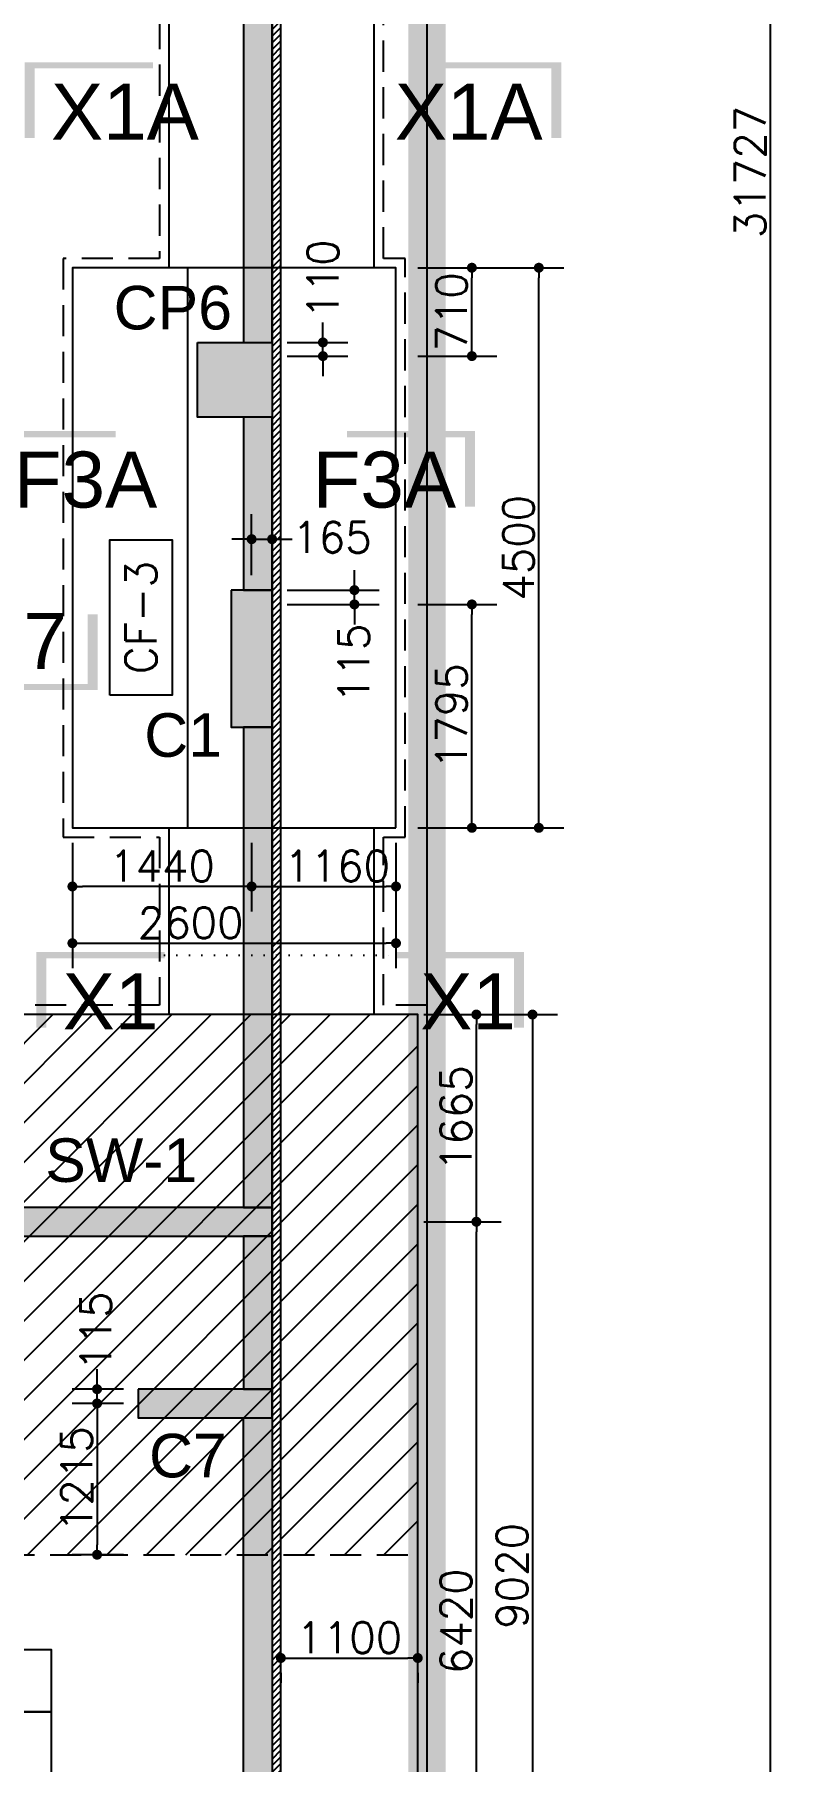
# Model space of a CAD drawing. Extents: x -200722 to 834823, y -494970 to 88783.
# Drawn here: x 466308 to 472422, y -4489 to 9386 of the extents above; entities that cross this region are included whole.
import ezdxf
from ezdxf.enums import TextEntityAlignment as Align

# ---------------------------------------------------------------- set-up
doc = ezdxf.new("R2010")
doc.units = 0
doc.header["$LTSCALE"] = 100
doc.header["$MEASUREMENT"] = 0
doc.header["$PDMODE"] = 34
doc.linetypes.add('DOT', pattern=[0.25, 0, -0.25])
doc.linetypes.add('HIDDEN', pattern=[0.375, 0.25, -0.125])
doc.layers.get('0').update_dxf_attribs({"linetype": 'CONTINUOUS'})
doc.layers.get('DEFPOINTS').update_dxf_attribs({"linetype": 'CONTINUOUS'})
for name, color, linetype in [('BEAM', 4, 'CONTINUOUS'), ('COL', 150, 'CONTINUOUS'), ('COL. SHED. STEEL.', 6, 'CONTINUOUS'), ('COL_H', 235, 'CONTINUOUS'), ('DIM', 3, 'CONTINUOUS'), ('F_EXEC', 3, 'HIDDEN'), ('F_FTG1', 11, 'CONTINUOUS'), ('RCCWALL', 6, 'CONTINUOUS'), ('TEXT', 2, 'CONTINUOUS')]:
    doc.layers.add(name, color=color, linetype=linetype)
doc.layers.add('HATCH', color=252, linetype='CONTINUOUS', lineweight=30)
doc.styles.add('AR', font='arial.ttf')
doc.styles.add('ROMANS', font='romans.shx')
doc.styles.get("Standard").update_dxf_attribs({"font": 'simplex.shx'})
doc.styles.add('TIMES-N', font='arial.ttf')
doc.dimstyles.new('STANDARD$0', dxfattribs={"dimtxt": 2.5, "dimasz": 2.5, "dimexe": 2, "dimexo": 0.7, "dimgap": 0.9, "dimtad": 1, "dimdec": 0, "dimdsep": 46, "dimtxsty": 'ROMANS', "dimcen": 0.09, "dimclrd": 4, "dimclre": 4, "dimclrt": 3, "dimadec": 0, "dimazin": 0, "dimtfac": 1, "dimtdec": 0, "dimtmove": 0, "dimatfit": 3, "dimfxl": 1, "dimtolj": 1, "dimtzin": 0, "dimarcsym": 0})

# ---------------------------------------------------------------- blocks, each defined once
blk = doc.blocks.new('DOT')
at = {"color": 0, "linetype": 'ByBlock'}
blk.add_line((-0.5, 0), (-1, 0), dxfattribs=at)
at = {"color": 0, "linetype": 'ByBlock', "const_width": 0.5}
blk.add_lwpolyline([(-0.25, 0, 1), (0.25, 0, 1)], format="xyb", close=True, dxfattribs=at)
blk = doc.blocks.new('*D2197')
at = {"layer": 'BEAM', "color": 0, "lineweight": -2, "transparency": 16777216}
for p, q in [((469437, 1512), (470058, 1512)), ((469858, -73), (469858, 1432)), ((469437, -153), (470058, -153))]:
    blk.add_line(p, q, dxfattribs=at)
at = {"layer": 'DEFPOINTS', "color": 0, "lineweight": -3, "ltscale": 0.4, "transparency": 16777216}
for p in [(469317, 1512), (469858, 1512), (469317, -153)]:
    blk.add_point(p, dxfattribs=at)
at = {"layer": 'BEAM', "color": 0, "lineweight": -2, "ltscale": 0.4, "transparency": 16777216, "xscale": 80, "yscale": 80, "zscale": 80}
for p, rotation in [((469858, 1512), 90), ((469858, -153), 270)]:
    blk.add_blockref('DOT', p, dxfattribs=dict(at, rotation=rotation))
at = {"layer": 'BEAM', "color": 0, "ltscale": 0.4, "transparency": 16777216, "insert": (469694, 679), "char_height": 248, "attachment_point": 5, "rotation": 90}
blk.add_mtext('\\A1;1665', dxfattribs=at)
blk = doc.blocks.new('_DOT')
at = {"color": 0, "linetype": 'ByBlock'}
blk.add_line((-0.5, 0), (-1, 0), dxfattribs=at)
at = {"color": 0, "linetype": 'ByBlock', "const_width": 0.5}
blk.add_lwpolyline([(-0.25, 0, 1), (0.25, 0, 1)], format="xyb", close=True, dxfattribs=at)
blk = doc.blocks.new('*D2198')
at = {"layer": 'BEAM', "color": 0, "lineweight": -2, "transparency": 16777216}
for p, q in [((469437, 1512), (470509, 1512)), ((470309, 1432), (470309, -7428)), ((469437, -7508), (470509, -7508))]:
    blk.add_line(p, q, dxfattribs=at)
at = {"layer": 'DEFPOINTS', "color": 0, "lineweight": -3, "ltscale": 0.4, "transparency": 16777216}
for p in [(469317, 1512), (469317, -7508), (470309, -7508)]:
    blk.add_point(p, dxfattribs=at)
at = {"layer": 'BEAM', "color": 0, "lineweight": -2, "ltscale": 0.4, "transparency": 16777216, "xscale": 80, "yscale": 80, "zscale": 80}
for p, rotation in [((470309, 1512), 90), ((470309, -7508), 270)]:
    blk.add_blockref('DOT', p, dxfattribs=dict(at, rotation=rotation))
at = {"layer": 'BEAM', "color": 0, "ltscale": 0.4, "transparency": 16777216, "insert": (470145, -2998), "char_height": 248, "attachment_point": 5, "rotation": 90}
blk.add_mtext('\\A1;9020', dxfattribs=at)
blk = doc.blocks.new('*D2205')
at = {"layer": 'BEAM', "color": 0, "lineweight": -2, "transparency": 16777216}
for p, q in [((468367, -3658), (469307, -3658)), ((468287, -3778), (468287, -3858)), ((469387, -3778), (469387, -3858))]:
    blk.add_line(p, q, dxfattribs=at)
at = {"layer": 'DEFPOINTS', "color": 0, "lineweight": -3, "ltscale": 0.4, "transparency": 16777216}
for p in [(468287, -3658), (469387, -3658), (469387, -3658)]:
    blk.add_point(p, dxfattribs=at)
at = {"layer": 'BEAM', "color": 0, "lineweight": -2, "ltscale": 0.4, "transparency": 16777216, "xscale": 80, "yscale": 80, "zscale": 80, "rotation": 180}
blk.add_blockref('DOT', (468287, -3658), dxfattribs=at)
at = {"layer": 'BEAM', "color": 0, "lineweight": -2, "ltscale": 0.4, "transparency": 16777216, "xscale": 80, "yscale": 80, "zscale": 80}
blk.add_blockref('DOT', (469387, -3658), dxfattribs=at)
at = {"layer": 'BEAM', "color": 0, "ltscale": 0.4, "transparency": 16777216, "insert": (468837, -3494), "char_height": 248, "attachment_point": 5}
blk.add_mtext('\\A1;1100', dxfattribs=at)
blk = doc.blocks.new('*D2210')
at = {"layer": 'BEAM', "color": 0, "lineweight": -2, "transparency": 16777216}
for p, q in [((466810, -1418), (466810, -1338)), ((467022, -1498), (466610, -1498)), ((466810, -1613), (466810, -1498)), ((467022, -1613), (466610, -1613)), ((466810, -1693), (466810, -1773))]:
    blk.add_line(p, q, dxfattribs=at)
at = {"layer": 'DEFPOINTS', "color": 0, "lineweight": -3, "ltscale": 0.4, "transparency": 16777216}
for p in [(466810, -1498), (467142, -1498), (467142, -1613)]:
    blk.add_point(p, dxfattribs=at)
at = {"layer": 'BEAM', "color": 0, "lineweight": -2, "ltscale": 0.4, "transparency": 16777216, "xscale": 80, "yscale": 80, "zscale": 80}
for p, rotation in [((466810, -1498), 270), ((466810, -1613), 90)]:
    blk.add_blockref('DOT', p, dxfattribs=dict(at, rotation=rotation))
at = {"layer": 'BEAM', "color": 0, "ltscale": 0.4, "transparency": 16777216, "insert": (466800, -1032), "char_height": 248, "attachment_point": 5, "rotation": 90}
blk.add_mtext('\\A1;115', dxfattribs=at)
blk = doc.blocks.new('*D2229')
at = {"layer": 'BEAM', "color": 0, "lineweight": -2, "transparency": 16777216}
for p, q in [((467022, -1613), (466610, -1613)), ((466810, -1693), (466810, -2748)), ((467022, -2828), (466610, -2828))]:
    blk.add_line(p, q, dxfattribs=at)
at = {"layer": 'DEFPOINTS', "color": 0, "lineweight": -3, "ltscale": 0.4, "transparency": 16777216}
for p in [(467142, -1613), (466810, -2828), (467142, -2828)]:
    blk.add_point(p, dxfattribs=at)
at = {"layer": 'BEAM', "color": 0, "lineweight": -2, "ltscale": 0.4, "transparency": 16777216, "xscale": 80, "yscale": 80, "zscale": 80}
for p, rotation in [((466810, -1613), 90), ((466810, -2828), 270)]:
    blk.add_blockref('DOT', p, dxfattribs=dict(at, rotation=rotation))
at = {"layer": 'BEAM', "color": 0, "ltscale": 0.4, "transparency": 16777216, "insert": (466646, -2221), "char_height": 248, "attachment_point": 5, "rotation": 90}
blk.add_mtext('\\A1;1215', dxfattribs=at)
blk = doc.blocks.new('*D2486')
at = {"layer": 'BEAM', "color": 0, "lineweight": -2, "transparency": 16777216}
for p, q in [((469437, -153), (470058, -153)), ((469858, -6493), (469858, -233)), ((469437, -6573), (470058, -6573))]:
    blk.add_line(p, q, dxfattribs=at)
at = {"layer": 'DEFPOINTS', "color": 0, "lineweight": -3, "ltscale": 0.4, "transparency": 16777216}
for p in [(469317, -153), (469858, -153), (469317, -6573)]:
    blk.add_point(p, dxfattribs=at)
at = {"layer": 'BEAM', "color": 0, "lineweight": -2, "ltscale": 0.4, "transparency": 16777216, "xscale": 80, "yscale": 80, "zscale": 80}
for p, rotation in [((469858, -153), 90), ((469858, -6573), 270)]:
    blk.add_blockref('DOT', p, dxfattribs=dict(at, rotation=rotation))
at = {"layer": 'BEAM', "color": 0, "ltscale": 0.4, "transparency": 16777216, "insert": (469694, -3363), "char_height": 248, "attachment_point": 5, "rotation": 90}
blk.add_mtext('\\A1;6420', dxfattribs=at)
blk = doc.blocks.new('*D2523')
at = {"layer": 'BEAM', "color": 0, "lineweight": -2, "transparency": 16777216}
for p, q in [((468052, 5042), (468052, 5531)), ((468217, 5042), (468217, 5531)), ((467972, 5331), (467892, 5331)), ((468052, 5331), (468217, 5331)), ((468297, 5331), (468377, 5331))]:
    blk.add_line(p, q, dxfattribs=at)
at = {"layer": 'DEFPOINTS', "color": 0, "lineweight": -3, "ltscale": 0.4, "transparency": 16777216}
for p in [(468217, 5331), (468052, 4922), (468217, 4922)]:
    blk.add_point(p, dxfattribs=at)
at = {"layer": 'BEAM', "color": 0, "lineweight": -2, "ltscale": 0.4, "transparency": 16777216, "xscale": 80, "yscale": 80, "zscale": 80}
blk.add_blockref('DOT', (468052, 5331), dxfattribs=at)
at = {"layer": 'BEAM', "color": 0, "lineweight": -2, "ltscale": 0.4, "transparency": 16777216, "xscale": 80, "yscale": 80, "zscale": 80, "rotation": 180}
blk.add_blockref('DOT', (468217, 5331), dxfattribs=at)
at = {"layer": 'BEAM', "color": 0, "ltscale": 0.4, "transparency": 16777216, "insert": (468698, 5346), "char_height": 248, "attachment_point": 5}
blk.add_mtext('\\A1;165', dxfattribs=at)
blk = doc.blocks.new('*D2524')
at = {"layer": 'BEAM', "color": 0, "lineweight": -2, "transparency": 16777216}
for p, q in [((468878, 5002), (468878, 5082)), ((468337, 4922), (469078, 4922)), ((468878, 4807), (468878, 4922)), ((468337, 4807), (469078, 4807)), ((468878, 4727), (468878, 4647))]:
    blk.add_line(p, q, dxfattribs=at)
at = {"layer": 'DEFPOINTS', "color": 0, "lineweight": -3, "ltscale": 0.4, "transparency": 16777216}
for p in [(468217, 4922), (468878, 4922), (468217, 4807)]:
    blk.add_point(p, dxfattribs=at)
at = {"layer": 'BEAM', "color": 0, "lineweight": -2, "ltscale": 0.4, "transparency": 16777216, "xscale": 80, "yscale": 80, "zscale": 80}
for p, rotation in [((468878, 4922), 270), ((468878, 4807), 90)]:
    blk.add_blockref('DOT', p, dxfattribs=dict(at, rotation=rotation))
at = {"layer": 'BEAM', "color": 0, "ltscale": 0.4, "transparency": 16777216, "insert": (468873, 4334), "char_height": 248, "attachment_point": 5, "rotation": 90}
blk.add_mtext('\\A1;115', dxfattribs=at)
blk = doc.blocks.new('*D2525')
at = {"layer": 'BEAM', "color": 0, "lineweight": -2, "transparency": 16777216}
for p, q in [((468625, 6992), (468625, 7072)), ((468337, 6912), (468825, 6912)), ((468337, 6802), (468825, 6802)), ((468625, 6802), (468625, 6912)), ((468625, 6722), (468625, 6642))]:
    blk.add_line(p, q, dxfattribs=at)
at = {"layer": 'DEFPOINTS', "color": 0, "lineweight": -3, "ltscale": 0.4, "transparency": 16777216}
for p in [(468217, 6912), (468217, 6802), (468625, 6912)]:
    blk.add_point(p, dxfattribs=at)
at = {"layer": 'BEAM', "color": 0, "lineweight": -2, "ltscale": 0.4, "transparency": 16777216, "xscale": 80, "yscale": 80, "zscale": 80}
for p, rotation in [((468625, 6912), 270), ((468625, 6802), 90)]:
    blk.add_blockref('DOT', p, dxfattribs=dict(at, rotation=rotation))
at = {"layer": 'BEAM', "color": 0, "ltscale": 0.4, "transparency": 16777216, "insert": (468625, 7421), "char_height": 248, "attachment_point": 5, "rotation": 90}
blk.add_mtext('\\A1;110', dxfattribs=at)
blk = doc.blocks.new('*D2526')
at = {"layer": 'BEAM', "color": 0, "lineweight": -2, "transparency": 16777216}
for p, q in [((466612, 2892), (466612, 2341)), ((468052, 2892), (468052, 2341)), ((467972, 2541), (466692, 2541))]:
    blk.add_line(p, q, dxfattribs=at)
at = {"layer": 'DEFPOINTS', "color": 0, "lineweight": -3, "ltscale": 0.4, "transparency": 16777216}
for p in [(466612, 3012), (468052, 3012), (466612, 2541)]:
    blk.add_point(p, dxfattribs=at)
at = {"layer": 'BEAM', "color": 0, "lineweight": -2, "ltscale": 0.4, "transparency": 16777216, "xscale": 80, "yscale": 80, "zscale": 80, "rotation": 180}
blk.add_blockref('DOT', (466612, 2541), dxfattribs=at)
at = {"layer": 'BEAM', "color": 0, "lineweight": -2, "ltscale": 0.4, "transparency": 16777216, "xscale": 80, "yscale": 80, "zscale": 80}
blk.add_blockref('DOT', (468052, 2541), dxfattribs=at)
at = {"layer": 'BEAM', "color": 0, "ltscale": 0.4, "transparency": 16777216, "insert": (467332, 2705), "char_height": 248, "attachment_point": 5}
blk.add_mtext('\\A1;1440', dxfattribs=at)
blk = doc.blocks.new('*D2527')
at = {"layer": 'BEAM', "color": 0, "lineweight": -2, "transparency": 16777216}
for p, q in [((468052, 2892), (468052, 2341)), ((469212, 2892), (469212, 2341)), ((468132, 2541), (469132, 2541))]:
    blk.add_line(p, q, dxfattribs=at)
at = {"layer": 'DEFPOINTS', "color": 0, "lineweight": -3, "ltscale": 0.4, "transparency": 16777216}
for p in [(468052, 3012), (469212, 3012), (469212, 2541)]:
    blk.add_point(p, dxfattribs=at)
at = {"layer": 'BEAM', "color": 0, "lineweight": -2, "ltscale": 0.4, "transparency": 16777216, "xscale": 80, "yscale": 80, "zscale": 80, "rotation": 180}
blk.add_blockref('DOT', (468052, 2541), dxfattribs=at)
at = {"layer": 'BEAM', "color": 0, "lineweight": -2, "ltscale": 0.4, "transparency": 16777216, "xscale": 80, "yscale": 80, "zscale": 80}
blk.add_blockref('DOT', (469212, 2541), dxfattribs=at)
at = {"layer": 'BEAM', "color": 0, "ltscale": 0.4, "transparency": 16777216, "insert": (468739, 2705), "char_height": 248, "attachment_point": 5}
blk.add_mtext('\\A1;1160', dxfattribs=at)
blk = doc.blocks.new('*D2528')
at = {"layer": 'BEAM', "color": 0, "lineweight": -2, "transparency": 16777216}
for p, q in [((466612, 2892), (466612, 1885)), ((469212, 2892), (469212, 1885)), ((466692, 2085), (469132, 2085))]:
    blk.add_line(p, q, dxfattribs=at)
at = {"layer": 'DEFPOINTS', "color": 0, "lineweight": -3, "ltscale": 0.4, "transparency": 16777216}
for p in [(466612, 3012), (469212, 3012), (469212, 2085)]:
    blk.add_point(p, dxfattribs=at)
at = {"layer": 'BEAM', "color": 0, "lineweight": -2, "ltscale": 0.4, "transparency": 16777216, "xscale": 80, "yscale": 80, "zscale": 80, "rotation": 180}
blk.add_blockref('DOT', (466612, 2085), dxfattribs=at)
at = {"layer": 'BEAM', "color": 0, "lineweight": -2, "ltscale": 0.4, "transparency": 16777216, "xscale": 80, "yscale": 80, "zscale": 80}
blk.add_blockref('DOT', (469212, 2085), dxfattribs=at)
at = {"layer": 'BEAM', "color": 0, "ltscale": 0.4, "transparency": 16777216, "insert": (467562, 2249), "char_height": 248, "attachment_point": 5}
blk.add_mtext('\\A1;2600', dxfattribs=at)
blk = doc.blocks.new('*D2529')
at = {"layer": 'BEAM', "color": 0, "lineweight": -2, "transparency": 16777216}
for p, q in [((469387, 4807), (470022, 4807)), ((469822, 3092), (469822, 4727)), ((469387, 3012), (470022, 3012))]:
    blk.add_line(p, q, dxfattribs=at)
at = {"layer": 'DEFPOINTS', "color": 0, "lineweight": -3, "ltscale": 0.4, "transparency": 16777216}
for p in [(469267, 4807), (469822, 4807), (469267, 3012)]:
    blk.add_point(p, dxfattribs=at)
at = {"layer": 'BEAM', "color": 0, "lineweight": -2, "ltscale": 0.4, "transparency": 16777216, "xscale": 80, "yscale": 80, "zscale": 80}
for p, rotation in [((469822, 4807), 90), ((469822, 3012), 270)]:
    blk.add_blockref('DOT', p, dxfattribs=dict(at, rotation=rotation))
at = {"layer": 'BEAM', "color": 0, "ltscale": 0.4, "transparency": 16777216, "insert": (469658, 3909), "char_height": 248, "attachment_point": 5, "rotation": 90}
blk.add_mtext('\\A1;1795', dxfattribs=at)
blk = doc.blocks.new('*D2530')
at = {"layer": 'BEAM', "color": 0, "lineweight": -2, "transparency": 16777216}
for p, q in [((469387, 7512), (470022, 7512)), ((469822, 6882), (469822, 7432)), ((469387, 6802), (470022, 6802))]:
    blk.add_line(p, q, dxfattribs=at)
at = {"layer": 'DEFPOINTS', "color": 0, "lineweight": -3, "ltscale": 0.4, "transparency": 16777216}
for p in [(469267, 7512), (469822, 7512), (469267, 6802)]:
    blk.add_point(p, dxfattribs=at)
at = {"layer": 'BEAM', "color": 0, "lineweight": -2, "ltscale": 0.4, "transparency": 16777216, "xscale": 80, "yscale": 80, "zscale": 80}
for p, rotation in [((469822, 7512), 90), ((469822, 6802), 270)]:
    blk.add_blockref('DOT', p, dxfattribs=dict(at, rotation=rotation))
at = {"layer": 'BEAM', "color": 0, "ltscale": 0.4, "transparency": 16777216, "insert": (469658, 7157), "char_height": 248, "attachment_point": 5, "rotation": 90}
blk.add_mtext('\\A1;710', dxfattribs=at)
blk = doc.blocks.new('*D2531')
at = {"layer": 'BEAM', "color": 0, "lineweight": -2, "transparency": 16777216}
for p, q in [((469387, 7512), (470560, 7512)), ((470360, 3092), (470360, 7432)), ((469387, 3012), (470560, 3012))]:
    blk.add_line(p, q, dxfattribs=at)
at = {"layer": 'DEFPOINTS', "color": 0, "lineweight": -3, "ltscale": 0.4, "transparency": 16777216}
for p in [(469267, 7512), (470360, 7512), (469267, 3012)]:
    blk.add_point(p, dxfattribs=at)
at = {"layer": 'BEAM', "color": 0, "lineweight": -2, "ltscale": 0.4, "transparency": 16777216, "xscale": 80, "yscale": 80, "zscale": 80}
for p, rotation in [((470360, 7512), 90), ((470360, 3012), 270)]:
    blk.add_blockref('DOT', p, dxfattribs=dict(at, rotation=rotation))
at = {"layer": 'BEAM', "color": 0, "ltscale": 0.4, "transparency": 16777216, "insert": (470196, 5262), "char_height": 248, "attachment_point": 5, "rotation": 90}
blk.add_mtext('\\A1;4500', dxfattribs=at)
blk = doc.blocks.new('*D2914')
at = {"layer": 'BEAM', "color": 0, "lineweight": -2, "transparency": 16777216}
for p, q in [((469582, 24144), (472422, 24144)), ((472222, -7503), (472222, 24064)), ((469582, -7583), (472422, -7583))]:
    blk.add_line(p, q, dxfattribs=at)
at = {"layer": 'DEFPOINTS', "color": 0, "lineweight": -3, "ltscale": 0.4, "transparency": 16777216}
for p in [(469462, 24144), (472222, 24144), (469462, -7583)]:
    blk.add_point(p, dxfattribs=at)
at = {"layer": 'BEAM', "color": 0, "lineweight": -2, "ltscale": 0.4, "transparency": 16777216, "xscale": 80, "yscale": 80, "zscale": 80}
for p, rotation in [((472222, 24144), 90), ((472222, -7583), 270)]:
    blk.add_blockref('DOT', p, dxfattribs=dict(at, rotation=rotation))
at = {"layer": 'BEAM', "color": 0, "ltscale": 0.4, "transparency": 16777216, "insert": (472058, 8281), "char_height": 248, "attachment_point": 5, "rotation": 90}
blk.add_mtext('\\A1;31727', dxfattribs=at)

msp = doc.modelspace()

# ---------------------------------------------------------------- hatches: boundary and pattern name
at = {"layer": 'COL_H', "ltscale": 0.4}
for points in [[(467886.5, 4921.9), (467886.5, 3821.9), (468216.5, 3821.9), (468216.5, 4921.9)], [(464363.5, -38.1), (464363.5, -268.1), (468216.5, -268.1), (468216.5, -38.1)], [(467141.5, -1498.1), (467141.5, -1728.1), (468216.5, -1728.1), (468216.5, -1498.1)]]:
    msp.add_hatch(color=256, dxfattribs=at).paths.add_polyline_path(points)
at = {"layer": 'DIM', "ltscale": 0.4}
h = msp.add_hatch(dxfattribs=at)
h.set_pattern_fill('ANSI31', color=256, scale=300, style=0)
h.set_pattern_definition([(45, (191292.92, 0), (-26.5165043, 26.5165043), [])])
h.paths.add_polyline_path([(468286.5, 24919.4), (468216.5, 24919.4), (468216.5, -6688.1), (468286.5, -6688.1)])
at = {"layer": 'HATCH', "lineweight": -3, "ltscale": 0.4}
for points in [[(467986.5, 6911.9), (468216.5, 6911.9), (468216.5, 13551.9), (467986.5, 13551.9)], [(467986.5, 4921.9), (468216.5, 4921.9), (468216.5, 6311.9), (467986.5, 6311.9)], [(467986.5, -38.1), (468216.5, -38.1), (468216.5, 3821.9), (467986.5, 3821.9)], [(467986.5, -1498.1), (468216.5, -1498.1), (468216.5, -268.1), (467986.5, -268.1)], [(467986.5, -1728.1), (468216.5, -1728.1), (468216.5, -5588.1), (467986.5, -5588.1)]]:
    msp.add_hatch(color=256, dxfattribs=at).paths.add_polyline_path(points)
at = {"layer": 'HATCH', "ltscale": 0.4}
msp.add_hatch(color=256, dxfattribs=at).paths.add_polyline_path([(467616.5, 6911.9), (468216.5, 6911.9), (468216.5, 6311.9), (467616.5, 6311.9)])
at = {"layer": 'HATCH', "lineweight": -3, "ltscale": 0.4}
h = msp.add_hatch(dxfattribs=at)
h.set_pattern_fill('ANSI31', color=256, scale=1800, style=0)
h.set_pattern_definition([(45, (191292.92, 0), (-159.09903, 159.09903), [])])
h.paths.add_polyline_path([(463057.5, 1511.9), (461557.5, 11.9), (461557.5, -2828.1), (469386.5, -2828.1), (469386.5, 1511.9)])

# ---------------------------------------------------------------- linework, layer by layer
at = {"color": 1, "lineweight": -3, "ltscale": 0.4}
msp.add_line((469461.5, -7583.1, 35.5), (469461.5, 24144.4, 7279.1), dxfattribs=at)
at = {"color": 1, "linetype": 'DOT', "ltscale": 4}
msp.add_line((467352.2, 1989.8, 7446.6), (469210.9, 1989.8, 7446.6), dxfattribs=at)
at = {"color": 7, "lineweight": -3, "ltscale": 0.4, "const_width": 300}
msp.add_lwpolyline([(417823.5, 24144.4), (469461.5, 24143.9), (469461.5, -7583.1), (417823.5, -7583.1), (417823.8, 24144.4)], dxfattribs=at)
at = {"layer": 'COL', "ltscale": 500, "elevation": 10894.5}
msp.add_lwpolyline([(467616.5, 6911.9), (468216.5, 6911.9), (468216.5, 6311.9), (467616.5, 6311.9), (467616.5, 6911.9)], dxfattribs=at)
at = {"layer": 'COL. SHED. STEEL.', "ltscale": 500, "elevation": 7446.6}
for points in [[(467886.5, 4921.9), (467886.5, 3821.9), (468216.5, 3821.9), (468216.5, 4921.9), (467886.5, 4921.9)], [(464363.5, -38.1), (464363.5, -268.1), (468216.5, -268.1), (468216.5, -38.1), (464363.5, -38.1)], [(467141.5, -1498.1), (467141.5, -1728.1), (468216.5, -1728.1), (468216.5, -1498.1), (467141.5, -1498.1)]]:
    msp.add_lwpolyline(points, dxfattribs=at)
at = {"layer": 'DIM', "color": 1, "elevation": 7446.6}
for points in [[(466269.4, 8555.5, 80, 80, 0), (466269.4, 9138.6, 50, 50, 0), (467258.5, 9138.6, 50, 50, 0)], [(470501.3, 8555.5, 80, 80, 0), (470501.3, 9138.6, 50, 50, 0), (469512.2, 9138.6, 50, 50, 0)], [(465970, 5591.2, 80, 80, 0), (465970, 6174.3, 50, 50, 0), (466959.2, 6174.3, 50, 50, 0)], [(469807, 5591.2, 80, 80, 0), (469807, 6174.3, 50, 50, 0), (468817.8, 6174.3, 50, 50, 0)], [(466774.8, 4726.7, 80, 80, 0), (466774.8, 4143.5, 50, 50, 0), (465785.7, 4143.5, 50, 50, 0)], [(466363.1, 1406.7, 80, 80, 0), (466363.1, 1989.8, 50, 50, 0), (467352.2, 1989.8, 50, 50, 0)], [(470200, 1406.7, 80, 80, 0), (470200, 1989.8, 50, 50, 0), (469210.9, 1989.8, 50, 50, 0)]]:
    msp.add_lwpolyline(points, format="xyseb", dxfattribs=at)
at = {"layer": 'F_EXEC', "ltscale": 10}
for p, q in [((467311.5, 24144.4, 14893.2), (467311.5, 7586.9, 14893.2)), ((469111.5, 7586.9, 14893.2), (469111.5, 24144.4, 14893.2)), ((467311.5, 2936.9, 7446.6), (467311.5, 1586.9, 7446.6)), ((469111.5, 1586.9, 7446.6), (469111.5, 2936.9, 7446.6))]:
    msp.add_line(p, q, dxfattribs=at)
at = {"layer": 'F_EXEC', "ltscale": 10, "elevation": 7446.6}
for points in [[(467311.5, 7586.9), (466536.5, 7586.9), (466536.5, 2936.9), (467311.5, 2936.9)], [(469111.5, 2936.9), (469286.5, 2936.9), (469286.5, 7586.9), (469111.5, 7586.9)], [(460533.5, -7583.1), (469461.5, -7583.1), (469461.5, 1586.9), (469111.5, 1586.9)], [(467311.5, 1586.9), (463026.5, 1586.9), (461482.5, 42.9)]]:
    msp.add_lwpolyline(points, dxfattribs=at)
at = {"layer": 'F_FTG1', "ltscale": 0.4}
for p, q in [((467386.5, 24219.4, 14893.2), (467386.5, 7511.9, 14893.2)), ((469036.5, 7511.9, 14893.2), (469036.5, 24219.4, 14893.2)), ((467386.5, 3011.9, 7446.6), (467386.5, 1511.9, 7446.6)), ((469036.5, 1511.9, 7446.6), (469036.5, 3011.9, 7446.6))]:
    msp.add_line(p, q, dxfattribs=at)
at = {"layer": 'F_FTG1', "linetype": 'HIDDEN', "ltscale": 10}
msp.add_line((461557.5, -2828.1, 7446.6), (469386.5, -2828.1, 7446.6), dxfattribs=at)
at = {"layer": 'F_FTG1', "ltscale": 0.4, "elevation": 7446.6}
for points in [[(469211.5, 3011.9), (469211.5, 7511.9), (466611.5, 7511.9), (466611.5, 3011.9)], [(467536.5, 3011.9), (468286.5, 3011.9), (468286.5, 7511.9), (467536.5, 7511.9)]]:
    msp.add_lwpolyline(points, close=True, dxfattribs=at)
msp.add_lwpolyline([(469386.5, -7508.1), (469386.5, 1511.9), (463057.5, 1511.9), (461557.5, 11.9), (461557.5, -7508.1), (469386.5, -7508.1)], dxfattribs=at)
at = {"layer": 'RCCWALL', "color": 1, "ltscale": 0.4, "elevation": 7446.6}
msp.add_lwpolyline([(468286.5, 24919.4), (468216.5, 24919.4), (468216.5, -6688.1), (468286.5, -6688.1)], close=True, dxfattribs=at)
at = {"layer": 'RCCWALL', "color": 42, "ltscale": 0.4, "elevation": 7446.6}
for points in [[(467986.5, 6911.9), (468216.5, 6911.9), (468216.5, 13551.9), (467986.5, 13551.9)], [(467986.5, 4921.9), (468216.5, 4921.9), (468216.5, 6311.9), (467986.5, 6311.9)], [(467986.5, -38.1), (468216.5, -38.1), (468216.5, 3821.9), (467986.5, 3821.9)], [(467986.5, -1498.1), (468216.5, -1498.1), (468216.5, -268.1), (467986.5, -268.1)], [(467986.5, -1728.1), (468216.5, -1728.1), (468216.5, -5588.1), (467986.5, -5588.1)]]:
    msp.add_lwpolyline(points, close=True, dxfattribs=at)
at = {"layer": 'TEXT', "elevation": -7446.6}
msp.add_lwpolyline([(466913.3, 4078), (466913.3, 5326.8), (467413.1, 5326.8), (467413.1, 4078)], close=True, dxfattribs=at)
at = {"layer": 'TEXT'}
for points in [[(464847.1, -3590.3), (466440.9, -3590.3), (466440.9, -4090.2), (464847.1, -4090.2)], [(464847.1, -4090.2), (466440.9, -4090.2), (466440.9, -4590.1), (464847.1, -4590.1)]]:
    msp.add_lwpolyline(points, close=True, dxfattribs=at)

# ---------------------------------------------------------------- texts
at = {"layer": 'TEXT', "style": 'TIMES-N'}
for s, p in [('X1A', (466440.1, 8766.2, 7446.6)), ('X1A', (469202.3, 8766.2, 7446.6)), ('F3A', (466140.8, 5809.9, 7446.6)), ('F3A', (468541.8, 5809.9, 7446.6)), ('R7', (465764.3, 4514.1, 7446.6)), ('X1', (466533.8, 1617.4, 7446.6)), ('X1', (469407.1, 1617.4, 7446.6))]:
    msp.add_text(s, height=450, dxfattribs=at).set_placement(p, align=Align.MIDDLE_LEFT)
at = {"layer": 'TEXT', "style": 'AR'}
for s, p in [('CP6', (466943.4, 7016.2)), ('C1', (467189.4, 3582.7, 7446.6)), ('SW-1', (466393.5, 167.2, 3998.7)), ('C7', (467227.9, -2206.8, -6896))]:
    msp.add_text(s, height=350, dxfattribs=at).set_placement(p)
at = {"layer": 'TEXT'}
msp.add_text('CF-3', height=250, rotation=90, dxfattribs=at).set_placement((467163.2, 4702.4, -7446.6), align=Align.MIDDLE)

# ---------------------------------------------------------------- dimensions: what is measured, and where the dimension line sits
at = {"layer": 'BEAM'}
for base, p1, p2, angle, picture, middle in [((472222.0885528, 24144.381969), (469461.5423884, -7583.1180055), (469461.5423884, 24144.381969, 7446.6210069), 90, '*D2914', (472058.0885528, 8280.6319817)), ((469822.2, 7511.9), (469266.5, 6801.9, 7446.6), (469266.5, 7511.9, 7446.6), 90, '*D2530', (469658.2, 7156.9)), ((470359.7, 7511.9), (469266.5, 3011.9, 7446.6), (469266.5, 7511.9, 7446.6), 90, '*D2531', (470195.7, 5261.9)), ((469822.2, 4806.9), (469266.5, 3011.9, 7446.6), (469266.5, 4806.9, 7446.6), 90, '*D2529', (469658.2, 3909.4)), ((469858.4, 1511.9), (469316.5, -153.1, 7446.6), (469316.5, 1511.9, 7446.6), 90, '*D2197', (469694.4, 679.4)), ((470309.4, -7508.1), (469316.5, 1511.9, 7446.6), (469316.5, -7508.1, 7446.6), 90, '*D2198', (470145.4, -2998.1)), ((469858.4, -153.1), (469316.5, -6573.1, 7446.6), (469316.5, -153.1, 7446.6), 270, '*D2486', (469694.4, -3363.1)), ((466810.2, -2828.1), (467141.5, -1613.1, 7446.6), (467141.5, -2828.1, 7446.6), 90, '*D2229', (466646.2, -2220.6)), ((469386.5, -3658.1), (468286.5, -3658.1, 7446.6), (469386.5, -3658.1, 7446.6), 180, '*D2205', (468836.5, -3494.1))]:
    dim = msp.add_linear_dim(base=base, p1=p1, p2=p2, angle=angle, dimstyle='STANDARD$0', override={"dimscale": 8, "dimtxt": 31, "dimasz": 10, "dimexe": 25, "dimexo": 15, "dimgap": 5, "dimzin": 3, "dimtxsty": 'Standard', "dimblk": 'DOT', "dimcen": 3, "dimdle": 1, "dimclrd": 0, "dimclre": 0, "dimclrt": 0, "dimtmove": 2, "dimldrblk": 'DOT', "dimtzin": 3}, dxfattribs=at)
    dim.commit()
    dim.dimension.update_dxf_attribs({"geometry": picture, "text_midpoint": middle})
for base, p1, p2, angle, picture, middle in [((468625, 6911.9), (468216.5, 6801.9, 7446.6), (468216.5, 6911.9, 7446.6), 90, '*D2525', (468624.6, 7420.8)), ((468216.5, 5331.3), (468051.5, 4921.9, 7446.6), (468216.5, 4921.9, 7446.6), 180, '*D2523', (468698.4, 5346.4)), ((468877.6, 4921.9), (468216.5, 4806.9, 7446.6), (468216.5, 4921.9, 7446.6), 90, '*D2524', (468872.6, 4333.5)), ((466810.2, -1498.1), (467141.5, -1613.1, 7446.6), (467141.5, -1498.1, 7446.6), 90, '*D2210', (466800, -1031.6))]:
    dim = msp.add_linear_dim(base=base, p1=p1, p2=p2, angle=angle, dimstyle='STANDARD$0', override={"dimscale": 8, "dimtxt": 31, "dimasz": 10, "dimexe": 25, "dimexo": 15, "dimgap": 5, "dimzin": 3, "dimtxsty": 'Standard', "dimblk": 'DOT', "dimcen": 3, "dimdle": 1, "dimclrd": 0, "dimclre": 0, "dimclrt": 0, "dimtmove": 2, "dimldrblk": 'DOT', "dimtzin": 3}, dxfattribs=at)
    dim.commit()
    dim.dimension.update_dxf_attribs({"geometry": picture, "text_midpoint": middle, "dimtype": 160})
dim = msp.add_linear_dim(base=(466611.5, 2541.1), p1=(468051.5, 3011.9, 7446.6), p2=(466611.5, 3011.9, 7446.6), dimstyle='STANDARD$0', override={"dimscale": 8, "dimtxt": 31, "dimasz": 10, "dimexe": 25, "dimexo": 15, "dimgap": 5, "dimzin": 3, "dimtxsty": 'Standard', "dimblk": 'DOT', "dimcen": 3, "dimdle": 1, "dimclrd": 0, "dimclre": 0, "dimclrt": 0, "dimtmove": 2, "dimldrblk": 'DOT', "dimtzin": 3}, dxfattribs=at)
dim.commit()
dim.dimension.update_dxf_attribs({"geometry": '*D2526', "text_midpoint": (467331.5, 2705.1)})
for base, p1, picture, middle in [((469211.5, 2084.9), (466611.5, 3011.9, 7446.6), '*D2528', (467562.3, 2248.9)), ((469211.5, 2541.1), (468051.5, 3011.9, 7446.6), '*D2527', (468738.7, 2705.1))]:
    dim = msp.add_linear_dim(base=base, p1=p1, p2=(469211.5, 3011.9, 7446.6), dimstyle='STANDARD$0', override={"dimscale": 8, "dimtxt": 31, "dimasz": 10, "dimexe": 25, "dimexo": 15, "dimgap": 5, "dimzin": 3, "dimtxsty": 'Standard', "dimblk": 'DOT', "dimcen": 3, "dimdle": 1, "dimclrd": 0, "dimclre": 0, "dimclrt": 0, "dimtmove": 2, "dimldrblk": 'DOT', "dimtzin": 3}, dxfattribs=at)
    dim.commit()
    dim.dimension.update_dxf_attribs({"geometry": picture, "text_midpoint": middle, "dimtype": 160})

doc.saveas('drawing.dxf')
